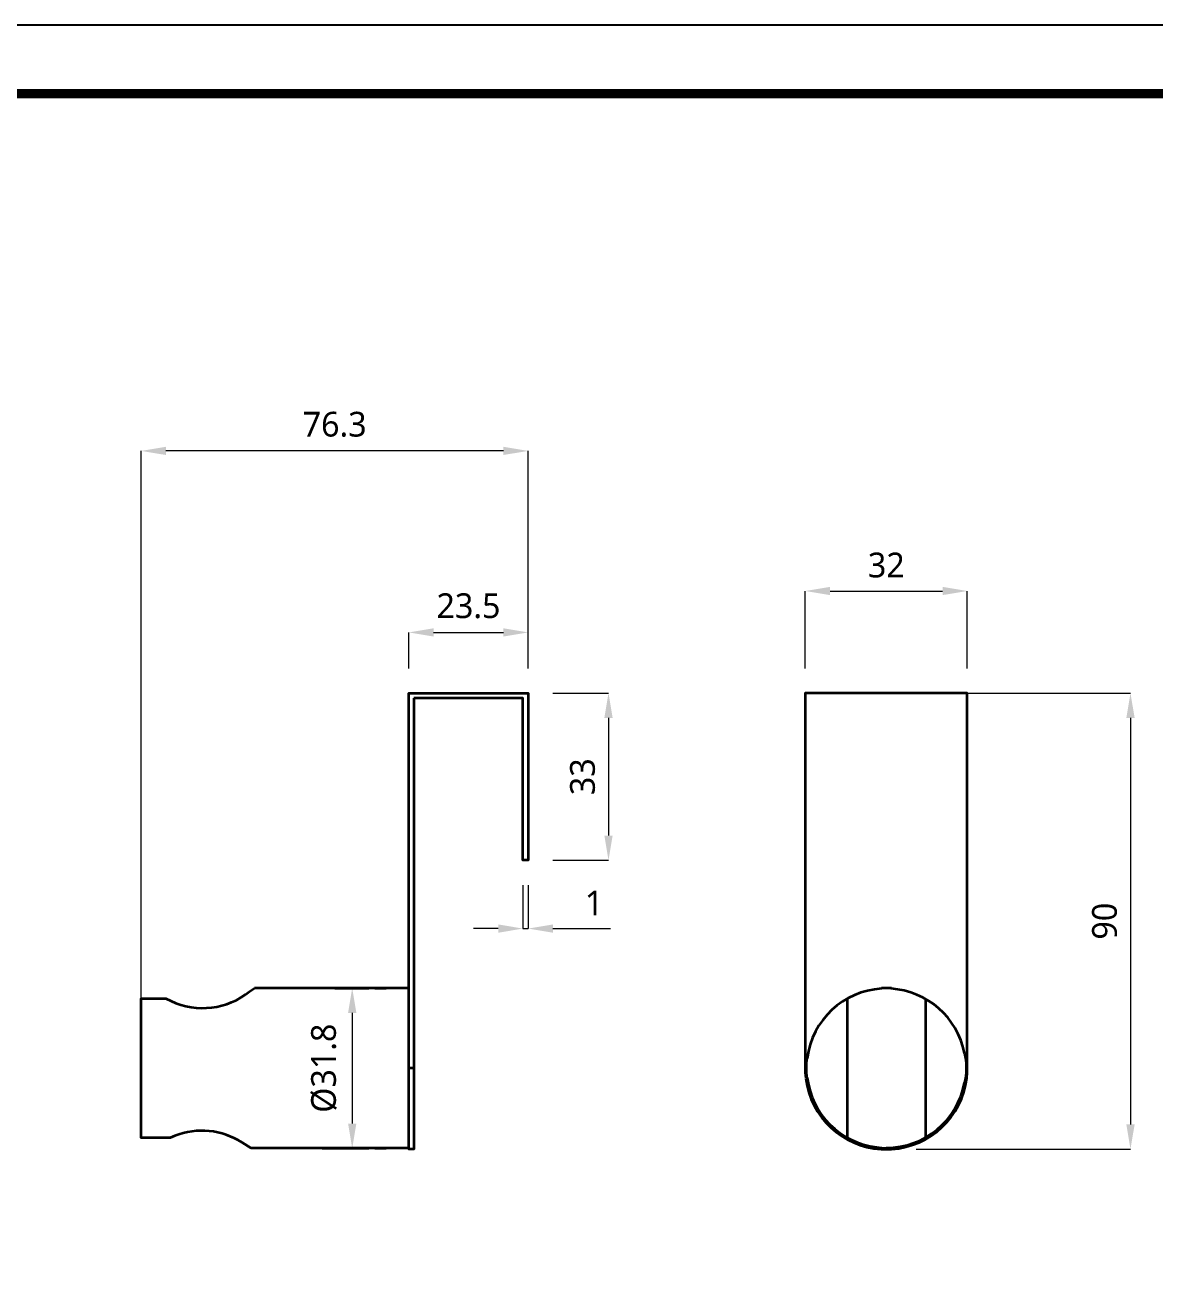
# Model space of a CAD drawing. Extents: x 0 to 651, y -1108 to -631.
# Drawn here: x 325.5 to 508, y -835.4 to -631.5 of the extents above; entities that cross this region are included whole.
import ezdxf

# ---------------------------------------------------------------- set-up
doc = ezdxf.new("R2010")
doc.units = 0
doc.header["$LTSCALE"] = 10
doc.header["$MEASUREMENT"] = 0
doc.header["$PDMODE"] = 3
doc.header["$PDSIZE"] = -10
doc.layers.get('0').update_dxf_attribs({"linetype": 'CONTINUOUS'})
doc.layers.get('DEFPOINTS').update_dxf_attribs({"linetype": 'CONTINUOUS'})
doc.styles.add('Daelim Dimension', font='NanumGothic.ttf')
doc.dimstyles.new('DEFAULT', dxfattribs={"dimscale": 2, "dimtxt": 2, "dimasz": 2, "dimexe": 0, "dimexo": 2, "dimgap": 1, "dimtad": 1, "dimdec": 0, "dimzin": 9, "dimdsep": 46, "dimtxsty": 'Daelim Dimension', "dimcen": 0.5, "dimclrd": 5, "dimclre": 5, "dimclrt": 256, "dimadec": 1, "dimazin": 0, "dimtfac": 1, "dimtdec": 0, "dimtix": 1, "dimtmove": 0, "dimatfit": 3, "dimfxl": 0, "dimtolj": 1, "dimtzin": 1, "dimlwd": 9, "dimlwe": 9, "dimarcsym": 0})

# ---------------------------------------------------------------- blocks, each defined once
blk = doc.blocks.new('*D6')
at = {"color": 5, "linetype": 'ByBlock', "lineweight": 9, "ltscale": 0.5}
for p, q in [((468.6, -739.42), (504.04, -739.42)), ((504.04, -743.42), (504.04, -809.12)), ((469.44, -813.12), (504.04, -813.12))]:
    blk.add_line(p, q, dxfattribs=at)
at = {"color": 5, "ltscale": 0.5}
for points in [[(503.37, -743.42), (504.71, -743.42), (504.04, -739.42)], [(503.37, -809.12), (504.71, -809.12), (504.04, -813.12)]]:
    blk.add_solid(points, dxfattribs=at)
at = {"layer": 'DEFPOINTS', "color": 0, "ltscale": 0.5}
for p in [(464.6, -739.42), (465.44, -813.12), (504.04, -813.12)]:
    blk.add_point(p, dxfattribs=at)
at = {"ltscale": 0.5, "insert": (499.86, -776.27), "char_height": 4, "attachment_point": 5, "rotation": 90, "style": 'Daelim Dimension'}
blk.add_mtext('\\A1;90', dxfattribs=at)
blk = doc.blocks.new('*D7')
at = {"color": 5, "linetype": 'ByBlock', "lineweight": 9, "ltscale": 0.5}
for p, q in [((451.51, -735.42), (451.51, -722.92)), ((455.51, -722.92), (473.68, -722.92)), ((477.68, -735.42), (477.68, -722.92))]:
    blk.add_line(p, q, dxfattribs=at)
at = {"color": 5, "ltscale": 0.5}
for points in [[(455.51, -722.25), (455.51, -723.58), (451.51, -722.92)], [(473.68, -722.25), (473.68, -723.58), (477.68, -722.92)]]:
    blk.add_solid(points, dxfattribs=at)
at = {"layer": 'DEFPOINTS', "color": 0, "ltscale": 0.5}
for p in [(477.68, -722.92), (451.51, -739.42), (477.68, -739.42)]:
    blk.add_point(p, dxfattribs=at)
at = {"ltscale": 0.5, "insert": (464.6, -718.74), "char_height": 4, "attachment_point": 5, "style": 'Daelim Dimension'}
blk.add_mtext('\\A1;32', dxfattribs=at)
blk = doc.blocks.new('*D8')
at = {"color": 5, "linetype": 'ByBlock', "lineweight": 9, "ltscale": 0.5}
for p, q in [((344.22, -796.03), (344.22, -700.28)), ((402.74, -700.28), (348.22, -700.28)), ((406.74, -735.42), (406.74, -700.28))]:
    blk.add_line(p, q, dxfattribs=at)
at = {"color": 5, "ltscale": 0.5}
for points in [[(348.22, -699.61), (348.22, -700.94), (344.22, -700.28)], [(402.74, -699.61), (402.74, -700.94), (406.74, -700.28)]]:
    blk.add_solid(points, dxfattribs=at)
at = {"layer": 'DEFPOINTS', "color": 0, "ltscale": 0.5}
for p in [(344.22, -700.28), (406.74, -739.42), (344.22, -800.03)]:
    blk.add_point(p, dxfattribs=at)
at = {"ltscale": 0.5, "insert": (375.48, -696), "char_height": 4, "attachment_point": 5, "style": 'Daelim Dimension'}
blk.add_mtext('\\A1;76.3', dxfattribs=at)
blk = doc.blocks.new('*D9')
at = {"color": 5, "linetype": 'ByBlock', "lineweight": 9, "ltscale": 0.5}
for p, q in [((387.46, -735.42), (387.46, -729.61)), ((391.46, -729.61), (402.74, -729.61)), ((406.74, -735.42), (406.74, -729.61))]:
    blk.add_line(p, q, dxfattribs=at)
at = {"color": 5, "ltscale": 0.5}
for points in [[(391.46, -728.94), (391.46, -730.28), (387.46, -729.61)], [(402.74, -728.94), (402.74, -730.28), (406.74, -729.61)]]:
    blk.add_solid(points, dxfattribs=at)
at = {"layer": 'DEFPOINTS', "color": 0, "ltscale": 0.5}
for p in [(406.74, -729.61), (387.46, -739.42), (406.74, -739.42)]:
    blk.add_point(p, dxfattribs=at)
at = {"ltscale": 0.5, "insert": (397.1, -725.33), "char_height": 4, "attachment_point": 5, "style": 'Daelim Dimension'}
blk.add_mtext('\\A1;23.5', dxfattribs=at)
blk = doc.blocks.new('*D10')
at = {"color": 5, "linetype": 'ByBlock', "lineweight": 9, "ltscale": 0.5}
for p, q in [((405.9, -770.44), (405.9, -777.47)), ((406.74, -770.44), (406.74, -777.47)), ((401.9, -777.47), (397.9, -777.47)), ((405.9, -777.47), (406.74, -777.47)), ((410.74, -777.47), (420.04, -777.47))]:
    blk.add_line(p, q, dxfattribs=at)
at = {"color": 5, "ltscale": 0.5}
for points in [[(401.9, -776.8), (401.9, -778.14), (405.9, -777.47)], [(410.74, -776.8), (410.74, -778.14), (406.74, -777.47)]]:
    blk.add_solid(points, dxfattribs=at)
at = {"layer": 'DEFPOINTS', "color": 0, "ltscale": 0.5}
for p in [(405.9, -766.44), (406.74, -766.44), (406.74, -777.47)]:
    blk.add_point(p, dxfattribs=at)
at = {"ltscale": 0.5, "insert": (417.39, -773.33), "char_height": 4, "attachment_point": 5, "style": 'Daelim Dimension'}
blk.add_mtext('\\A1;1', dxfattribs=at)
blk = doc.blocks.new('*D11')
at = {"color": 5, "linetype": 'ByBlock', "lineweight": 9, "ltscale": 0.5}
for p, q in [((410.74, -739.42), (419.72, -739.42)), ((419.72, -743.42), (419.72, -762.44)), ((410.74, -766.44), (419.72, -766.44))]:
    blk.add_line(p, q, dxfattribs=at)
at = {"color": 5, "ltscale": 0.5}
for points in [[(419.05, -743.42), (420.39, -743.42), (419.72, -739.42)], [(419.05, -762.44), (420.39, -762.44), (419.72, -766.44)]]:
    blk.add_solid(points, dxfattribs=at)
at = {"layer": 'DEFPOINTS', "color": 0, "ltscale": 0.5}
for p in [(406.74, -739.42), (406.74, -766.44), (419.72, -766.44)]:
    blk.add_point(p, dxfattribs=at)
at = {"ltscale": 0.5, "insert": (415.54, -752.93), "char_height": 4, "attachment_point": 5, "rotation": 90, "style": 'Daelim Dimension'}
blk.add_mtext('\\A1;33', dxfattribs=at)
blk = doc.blocks.new('*D12')
at = {"color": 5, "linetype": 'ByBlock', "lineweight": 9, "ltscale": 0.5}
for p, q in [((377.03, -787.1), (378.32, -787.1)), ((378.32, -791.1), (378.32, -808.97)), ((377.03, -812.97), (378.32, -812.97))]:
    blk.add_line(p, q, dxfattribs=at)
at = {"color": 5, "ltscale": 0.5}
for points in [[(377.65, -791.1), (378.99, -791.1), (378.32, -787.1)], [(377.65, -808.97), (378.99, -808.97), (378.32, -812.97)]]:
    blk.add_solid(points, dxfattribs=at)
at = {"layer": 'DEFPOINTS', "color": 0, "ltscale": 0.5}
for p in [(381.03, -787.1), (378.32, -812.97), (381.03, -812.97)]:
    blk.add_point(p, dxfattribs=at)
at = {"ltscale": 0.5, "insert": (373.77, -800.03), "char_height": 4, "attachment_point": 5, "rotation": 90, "style": 'Daelim Dimension'}
blk.add_mtext('\\A1;%%C31.8', dxfattribs=at)

msp = doc.modelspace()

# ---------------------------------------------------------------- linework, layer by layer
at = {"ltscale": 0.5}
msp.add_lwpolyline([(0, -1108.49), (651, -1108.49), (651, -631.49), (0, -631.49)], close=True, dxfattribs=at)
at = {"color": 5, "linetype": 'ByBlock', "lineweight": 200, "const_width": 1.5}
msp.add_lwpolyline([(10.47, -1088.06), (640.47, -1088.06), (640.47, -642.56), (10.47, -642.56)], close=True, dxfattribs=at)
at = {"color": 0, "linetype": 'Continuous', "lineweight": 35}
msp.add_lwpolyline([(388.3, -740.26), (388.3, -813.12), (387.46, -813.12), (387.46, -739.42), (406.74, -739.42), (406.74, -766.44), (405.9, -766.44), (405.9, -740.26)], close=True, dxfattribs=at)
for points in [[(451.59, -801.72, 0.359734), (463.76, -813.12), (464.6, -813.12), (465.44, -813.12, 0.359277), (477.61, -801.64), (477.68, -800.8), (477.68, -800.03), (477.68, -739.42), (451.51, -739.42), (451.51, -800.03), (451.51, -800.8), (451.59, -801.64)], [(361.98, -812.97), (360.52, -812.05, 0.244918), (349.65, -810.98), (348.89, -811.28), (344.22, -811.28), (344.22, -788.78), (348.2, -788.78), (349.04, -789.17, 0.287934), (361.75, -787.63), (362.51, -787.1)], [(451.82, -801.64, 0.342466), (462.99, -812.81), (463.83, -812.89), (464.6, -812.97)]]:
    msp.add_lwpolyline(points, format="xyb", dxfattribs=at)
for points in [[(387.46, -787.1), (362.51, -787.1)], [(375.52, -787.1), (381.03, -787.1)], [(381.95, -787.1), (383.79, -787.1)], [(458.25, -788.78), (458.25, -811.28)], [(465.44, -787.1), (464.6, -787.1), (463.83, -787.1)], [(470.95, -788.78), (470.95, -811.28)], [(451.74, -798.43), (451.66, -799.19), (451.66, -800.03), (451.66, -800.8), (451.74, -801.64)], [(477.3, -802.4), (477.45, -801.64), (477.53, -800.8), (477.53, -800.03), (477.53, -799.19), (477.45, -798.43), (477.3, -797.58)], [(388.3, -800.03), (387.46, -800.03)], [(387.46, -812.97), (361.98, -812.97)], [(373.45, -812.97), (381.03, -812.97)], [(381.95, -812.97), (383.79, -812.97)]]:
    msp.add_lwpolyline(points, dxfattribs=at)
for centre, radius, start, end in [((464.58, -800.01), 12.86, 93.3272, 172.9047), ((464.52, -800.1), 12.95, 11.1912, 86.2801), ((464.68, -800.14), 12.74, 269.6192, 349.7867)]:
    msp.add_arc(centre, radius, start, end, dxfattribs=at)

# ---------------------------------------------------------------- dimensions: what is measured, and where the dimension line sits
at = {"ltscale": 0.5}
for base, p1, p2, text, picture, middle in [((344.22, -700.28), (406.74, -739.42), (344.22, -800.03), '76.3', '*D8', (375.48, -696)), ((477.68, -722.92), (451.51, -739.42), (477.68, -739.42), '32', '*D7', (464.6, -718.74)), ((406.74, -729.61), (387.46, -739.42), (406.74, -739.42), '23.5', '*D9', (397.1, -725.33))]:
    dim = msp.add_linear_dim(base=base, p1=p1, p2=p2, text=text, dimstyle='DEFAULT', override={"dimdec": 1, "dimtdec": 1, "dimfxl": 1.25, "dimarcsym": 1}, dxfattribs=at)
    dim.commit()
    dim.dimension.update_dxf_attribs({"geometry": picture, "text_midpoint": middle})
for base, p1, p2, text, picture, middle in [((419.72, -766.44), (406.74, -739.42), (406.74, -766.44), '33', '*D11', (415.54, -752.93)), ((504.04, -813.12), (464.6, -739.42), (465.44, -813.12), '90', '*D6', (499.86, -776.27)), ((378.32, -812.97), (381.03, -787.1), (381.03, -812.97), '%%C31.8', '*D12', (373.77, -800.03))]:
    dim = msp.add_linear_dim(base=base, p1=p1, p2=p2, angle=90, text=text, dimstyle='DEFAULT', override={"dimdec": 1, "dimtdec": 1, "dimfxl": 1.25, "dimarcsym": 1}, dxfattribs=at)
    dim.commit()
    dim.dimension.update_dxf_attribs({"geometry": picture, "text_midpoint": middle})
dim = msp.add_linear_dim(base=(406.74, -777.47), p1=(405.9, -766.44), p2=(406.74, -766.44), text='1', dimstyle='DEFAULT', override={"dimdec": 1, "dimtdec": 1, "dimfxl": 1.25, "dimarcsym": 1}, dxfattribs=at)
dim.commit()
dim.dimension.update_dxf_attribs({"geometry": '*D10', "text_midpoint": (417.39, -777.47), "dimtype": 128})

doc.saveas('drawing.dxf')
